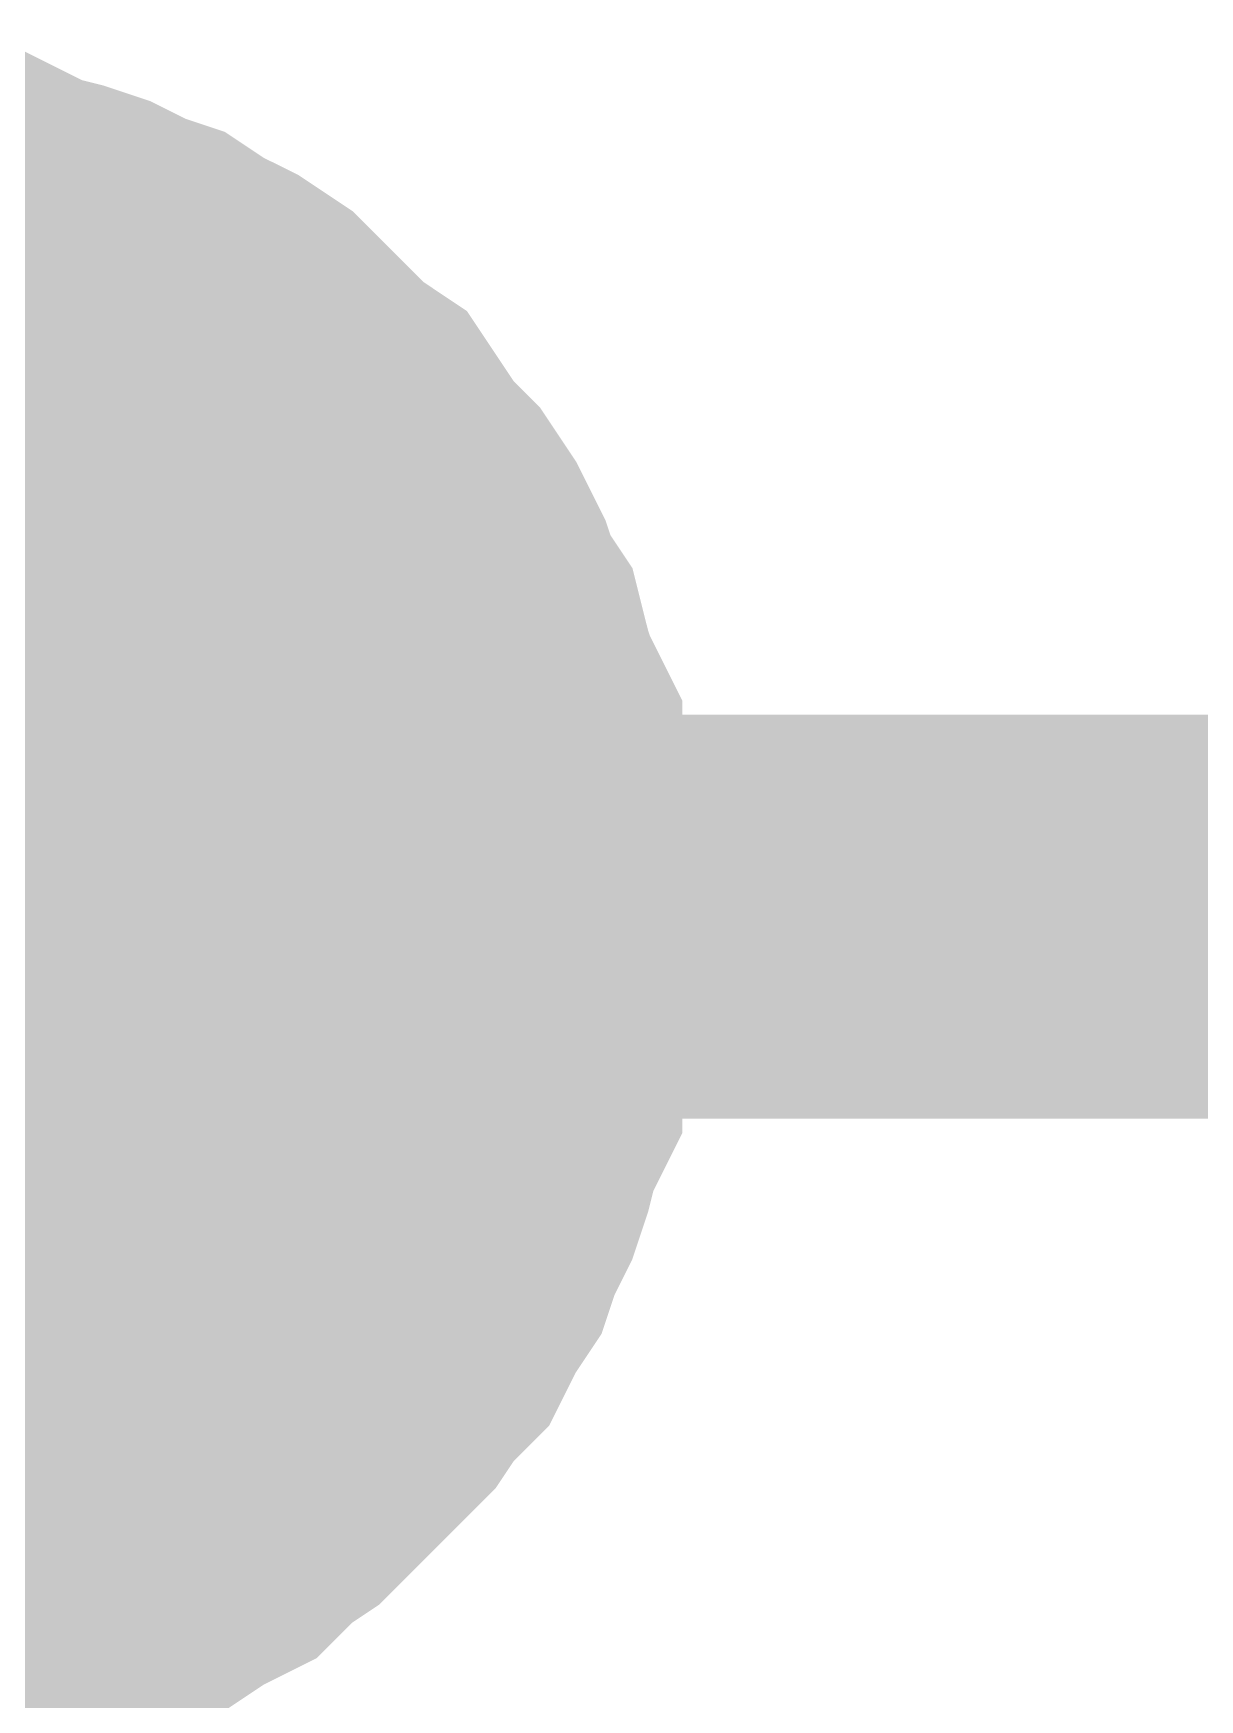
# Model space of a CAD drawing. Header units: inches. Extents: x 0 to 11.8, y 0 to 7.9.
# Drawn here: x 5.2066 to 5.24066, y 3.57711 to 3.62577 of the extents above; entities that cross this region are included whole.
import ezdxf

# ---------------------------------------------------------------- set-up
doc = ezdxf.new("R2010")
doc.units = ezdxf.units.IN
doc.header["$MEASUREMENT"] = 0
doc.layers.add('Sheet', color=255, linetype='Continuous')

msp = doc.modelspace()

# ---------------------------------------------------------------- linework, layer by layer
at = {"layer": 'Sheet'}
for points in [[(5.200018, 3.619872, 0.0118, 0.0118, 0), (5.201052, 3.619872, 0.0118, 0.0118, 0), (5.202086, 3.619872, 0.0118, 0.0118, 0), (5.203119, 3.619614, 0.0118, 0.0118, 0), (5.204153, 3.619355, 0.0118, 0.0118, 0), (5.204929, 3.619355, 0.0118, 0.0118, 0), (5.205962, 3.618838, 0.0118, 0.0118, 0), (5.206996, 3.61858, 0.0118, 0.0118, 0), (5.207771, 3.618322, 0.0118, 0.0118, 0), (5.208805, 3.617805, 0.0118, 0.0118, 0), (5.209581, 3.617546, 0.0118, 0.0118, 0), (5.210356, 3.617029, 0.0118, 0.0118, 0), (5.21139, 3.616513, 0.0118, 0.0118, 0), (5.212165, 3.615996, 0.0118, 0.0118, 0), (5.21294, 3.61522, 0.0118, 0.0118, 0), (5.213457, 3.614703, 0.0118, 0.0118, 0), (5.214233, 3.613928, 0.0118, 0.0118, 0), (5.215008, 3.613411, 0.0118, 0.0118, 0), (5.215525, 3.612636, 0.0118, 0.0118, 0), (5.216042, 3.611861, 0.0118, 0.0118, 0), (5.216817, 3.611085, 0.0118, 0.0118, 0), (5.217334, 3.61031, 0.0118, 0.0118, 0), (5.217851, 3.609276, 0.0118, 0.0118, 0), (5.218109, 3.608501, 0.0118, 0.0118, 0), (5.218626, 3.607726, 0.0118, 0.0118, 0), (5.218885, 3.606692, 0.0118, 0.0118, 0), (5.219143, 3.605917, 0.0118, 0.0118, 0), (5.21966, 3.604883, 0.0118, 0.0118, 0), (5.21966, 3.603849, 0.0118, 0.0118, 0), (5.219919, 3.603074, 0.0118, 0.0118, 0), (5.220177, 3.60204, 0.0118, 0.0118, 0), (5.220177, 3.601007, 0.0118, 0.0118, 0), (5.220177, 3.599973, 0.0118, 0.0118, 0)], [(5.200018, 3.619872, 0.0118, 0.0118, 0), (5.201052, 3.619872, 0.0118, 0.0118, 0), (5.202086, 3.619872, 0.0118, 0.0118, 0), (5.203119, 3.619614, 0.0118, 0.0118, 0), (5.204153, 3.619355, 0.0118, 0.0118, 0), (5.204929, 3.619355, 0.0118, 0.0118, 0), (5.205962, 3.618838, 0.0118, 0.0118, 0), (5.206996, 3.61858, 0.0118, 0.0118, 0), (5.207771, 3.618322, 0.0118, 0.0118, 0), (5.208805, 3.617805, 0.0118, 0.0118, 0), (5.209581, 3.617546, 0.0118, 0.0118, 0), (5.210356, 3.617029, 0.0118, 0.0118, 0), (5.21139, 3.616513, 0.0118, 0.0118, 0), (5.212165, 3.615996, 0.0118, 0.0118, 0), (5.21294, 3.61522, 0.0118, 0.0118, 0), (5.213457, 3.614703, 0.0118, 0.0118, 0), (5.214233, 3.613928, 0.0118, 0.0118, 0), (5.215008, 3.613411, 0.0118, 0.0118, 0), (5.215525, 3.612636, 0.0118, 0.0118, 0), (5.216042, 3.611861, 0.0118, 0.0118, 0), (5.216817, 3.611085, 0.0118, 0.0118, 0), (5.217334, 3.61031, 0.0118, 0.0118, 0), (5.217851, 3.609276, 0.0118, 0.0118, 0), (5.218109, 3.608501, 0.0118, 0.0118, 0), (5.218626, 3.607726, 0.0118, 0.0118, 0), (5.218885, 3.606692, 0.0118, 0.0118, 0), (5.219143, 3.605917, 0.0118, 0.0118, 0), (5.21966, 3.604883, 0.0118, 0.0118, 0), (5.21966, 3.603849, 0.0118, 0.0118, 0), (5.219919, 3.603074, 0.0118, 0.0118, 0), (5.220177, 3.60204, 0.0118, 0.0118, 0), (5.220177, 3.601007, 0.0118, 0.0118, 0), (5.220177, 3.599973, 0.0118, 0.0118, 0)], [(5.200018, 3.619872, 0.0118, 0.0118, 0), (5.201052, 3.619872, 0.0118, 0.0118, 0), (5.202086, 3.619872, 0.0118, 0.0118, 0), (5.203119, 3.619614, 0.0118, 0.0118, 0), (5.204153, 3.619355, 0.0118, 0.0118, 0), (5.204929, 3.619355, 0.0118, 0.0118, 0), (5.205962, 3.618838, 0.0118, 0.0118, 0), (5.206996, 3.61858, 0.0118, 0.0118, 0), (5.207771, 3.618322, 0.0118, 0.0118, 0), (5.208805, 3.617805, 0.0118, 0.0118, 0), (5.209581, 3.617546, 0.0118, 0.0118, 0), (5.210356, 3.617029, 0.0118, 0.0118, 0), (5.21139, 3.616513, 0.0118, 0.0118, 0), (5.212165, 3.615996, 0.0118, 0.0118, 0), (5.21294, 3.61522, 0.0118, 0.0118, 0), (5.213457, 3.614703, 0.0118, 0.0118, 0), (5.214233, 3.613928, 0.0118, 0.0118, 0), (5.215008, 3.613411, 0.0118, 0.0118, 0), (5.215525, 3.612636, 0.0118, 0.0118, 0), (5.216042, 3.611861, 0.0118, 0.0118, 0), (5.216817, 3.611085, 0.0118, 0.0118, 0), (5.217334, 3.61031, 0.0118, 0.0118, 0), (5.217851, 3.609276, 0.0118, 0.0118, 0), (5.218109, 3.608501, 0.0118, 0.0118, 0), (5.218626, 3.607726, 0.0118, 0.0118, 0), (5.218885, 3.606692, 0.0118, 0.0118, 0), (5.219143, 3.605917, 0.0118, 0.0118, 0), (5.21966, 3.604883, 0.0118, 0.0118, 0), (5.21966, 3.603849, 0.0118, 0.0118, 0), (5.219919, 3.603074, 0.0118, 0.0118, 0), (5.220177, 3.60204, 0.0118, 0.0118, 0), (5.220177, 3.601007, 0.0118, 0.0118, 0), (5.220177, 3.599973, 0.0118, 0.0118, 0)], [(5.200018, 3.619872, 0.0118, 0.0118, 0), (5.201052, 3.619872, 0.0118, 0.0118, 0), (5.202086, 3.619872, 0.0118, 0.0118, 0), (5.203119, 3.619614, 0.0118, 0.0118, 0), (5.204153, 3.619355, 0.0118, 0.0118, 0), (5.204929, 3.619355, 0.0118, 0.0118, 0), (5.205962, 3.618838, 0.0118, 0.0118, 0), (5.206996, 3.61858, 0.0118, 0.0118, 0), (5.207771, 3.618322, 0.0118, 0.0118, 0), (5.208805, 3.617805, 0.0118, 0.0118, 0), (5.209581, 3.617546, 0.0118, 0.0118, 0), (5.210356, 3.617029, 0.0118, 0.0118, 0), (5.21139, 3.616513, 0.0118, 0.0118, 0), (5.212165, 3.615996, 0.0118, 0.0118, 0), (5.21294, 3.61522, 0.0118, 0.0118, 0), (5.213457, 3.614703, 0.0118, 0.0118, 0), (5.214233, 3.613928, 0.0118, 0.0118, 0), (5.215008, 3.613411, 0.0118, 0.0118, 0), (5.215525, 3.612636, 0.0118, 0.0118, 0), (5.216042, 3.611861, 0.0118, 0.0118, 0), (5.216817, 3.611085, 0.0118, 0.0118, 0), (5.217334, 3.61031, 0.0118, 0.0118, 0), (5.217851, 3.609276, 0.0118, 0.0118, 0), (5.218109, 3.608501, 0.0118, 0.0118, 0), (5.218626, 3.607726, 0.0118, 0.0118, 0), (5.218885, 3.606692, 0.0118, 0.0118, 0), (5.219143, 3.605917, 0.0118, 0.0118, 0), (5.21966, 3.604883, 0.0118, 0.0118, 0), (5.21966, 3.603849, 0.0118, 0.0118, 0), (5.219919, 3.603074, 0.0118, 0.0118, 0), (5.220177, 3.60204, 0.0118, 0.0118, 0), (5.220177, 3.601007, 0.0118, 0.0118, 0), (5.220177, 3.599973, 0.0118, 0.0118, 0)], [(5.204153, 3.619355, 0.0039, 0.0039, 0), (5.204929, 3.619355, 0.0039, 0.0039, 0), (5.205962, 3.618838, 0.0039, 0.0039, 0), (5.206996, 3.61858, 0.0039, 0.0039, 0), (5.207771, 3.618322, 0.0039, 0.0039, 0), (5.208805, 3.617805, 0.0039, 0.0039, 0), (5.209581, 3.617546, 0.0039, 0.0039, 0), (5.210356, 3.617029, 0.0039, 0.0039, 0), (5.21139, 3.616513, 0.0039, 0.0039, 0), (5.212165, 3.615996, 0.0039, 0.0039, 0), (5.21294, 3.61522, 0.0039, 0.0039, 0), (5.213457, 3.614703, 0.0039, 0.0039, 0), (5.214233, 3.613928, 0.0039, 0.0039, 0), (5.215008, 3.613411, 0.0039, 0.0039, 0), (5.215525, 3.612636, 0.0039, 0.0039, 0), (5.216042, 3.611861, 0.0039, 0.0039, 0), (5.216817, 3.611085, 0.0039, 0.0039, 0), (5.217334, 3.61031, 0.0039, 0.0039, 0), (5.217851, 3.609276, 0.0039, 0.0039, 0), (5.218109, 3.608501, 0.0039, 0.0039, 0), (5.218626, 3.607726, 0.0039, 0.0039, 0), (5.218885, 3.606692, 0.0039, 0.0039, 0), (5.219143, 3.605917, 0.0039, 0.0039, 0), (5.21966, 3.604883, 0.0039, 0.0039, 0), (5.21966, 3.603849, 0.0039, 0.0039, 0), (5.219919, 3.603074, 0.0039, 0.0039, 0), (5.220177, 3.60204, 0.0039, 0.0039, 0), (5.220177, 3.601007, 0.0039, 0.0039, 0), (5.220177, 3.599973, 0.0039, 0.0039, 0)], [(5.204153, 3.619355, 0.0039, 0.0039, 0), (5.204929, 3.619355, 0.0039, 0.0039, 0), (5.205962, 3.618838, 0.0039, 0.0039, 0), (5.206996, 3.61858, 0.0039, 0.0039, 0), (5.207771, 3.618322, 0.0039, 0.0039, 0), (5.208805, 3.617805, 0.0039, 0.0039, 0), (5.209581, 3.617546, 0.0039, 0.0039, 0), (5.210356, 3.617029, 0.0039, 0.0039, 0), (5.21139, 3.616513, 0.0039, 0.0039, 0), (5.212165, 3.615996, 0.0039, 0.0039, 0), (5.21294, 3.61522, 0.0039, 0.0039, 0), (5.213457, 3.614703, 0.0039, 0.0039, 0), (5.214233, 3.613928, 0.0039, 0.0039, 0), (5.215008, 3.613411, 0.0039, 0.0039, 0), (5.215525, 3.612636, 0.0039, 0.0039, 0), (5.216042, 3.611861, 0.0039, 0.0039, 0), (5.216817, 3.611085, 0.0039, 0.0039, 0), (5.217334, 3.61031, 0.0039, 0.0039, 0), (5.217851, 3.609276, 0.0039, 0.0039, 0), (5.218109, 3.608501, 0.0039, 0.0039, 0), (5.218626, 3.607726, 0.0039, 0.0039, 0), (5.218885, 3.606692, 0.0039, 0.0039, 0), (5.219143, 3.605917, 0.0039, 0.0039, 0), (5.21966, 3.604883, 0.0039, 0.0039, 0), (5.21966, 3.603849, 0.0039, 0.0039, 0), (5.219919, 3.603074, 0.0039, 0.0039, 0), (5.220177, 3.60204, 0.0039, 0.0039, 0), (5.220177, 3.601007, 0.0039, 0.0039, 0), (5.220177, 3.599973, 0.0039, 0.0039, 0)], [(5.204153, 3.619355, 0.0039, 0.0039, 0), (5.204929, 3.619355, 0.0039, 0.0039, 0), (5.205962, 3.618838, 0.0039, 0.0039, 0), (5.206996, 3.61858, 0.0039, 0.0039, 0), (5.207771, 3.618322, 0.0039, 0.0039, 0), (5.208805, 3.617805, 0.0039, 0.0039, 0), (5.209581, 3.617546, 0.0039, 0.0039, 0), (5.210356, 3.617029, 0.0039, 0.0039, 0), (5.21139, 3.616513, 0.0039, 0.0039, 0), (5.212165, 3.615996, 0.0039, 0.0039, 0), (5.21294, 3.61522, 0.0039, 0.0039, 0), (5.213457, 3.614703, 0.0039, 0.0039, 0), (5.214233, 3.613928, 0.0039, 0.0039, 0), (5.215008, 3.613411, 0.0039, 0.0039, 0), (5.215525, 3.612636, 0.0039, 0.0039, 0), (5.216042, 3.611861, 0.0039, 0.0039, 0), (5.216817, 3.611085, 0.0039, 0.0039, 0), (5.217334, 3.61031, 0.0039, 0.0039, 0), (5.217851, 3.609276, 0.0039, 0.0039, 0), (5.218109, 3.608501, 0.0039, 0.0039, 0), (5.218626, 3.607726, 0.0039, 0.0039, 0), (5.218885, 3.606692, 0.0039, 0.0039, 0), (5.219143, 3.605917, 0.0039, 0.0039, 0), (5.21966, 3.604883, 0.0039, 0.0039, 0), (5.21966, 3.603849, 0.0039, 0.0039, 0), (5.219919, 3.603074, 0.0039, 0.0039, 0), (5.220177, 3.60204, 0.0039, 0.0039, 0), (5.220177, 3.601007, 0.0039, 0.0039, 0), (5.220177, 3.599973, 0.0039, 0.0039, 0)], [(5.204153, 3.619355, 0.0039, 0.0039, 0), (5.204929, 3.619355, 0.0039, 0.0039, 0), (5.205962, 3.618838, 0.0039, 0.0039, 0), (5.206996, 3.61858, 0.0039, 0.0039, 0), (5.207771, 3.618322, 0.0039, 0.0039, 0), (5.208805, 3.617805, 0.0039, 0.0039, 0), (5.209581, 3.617546, 0.0039, 0.0039, 0), (5.210356, 3.617029, 0.0039, 0.0039, 0), (5.21139, 3.616513, 0.0039, 0.0039, 0), (5.212165, 3.615996, 0.0039, 0.0039, 0), (5.21294, 3.61522, 0.0039, 0.0039, 0), (5.213457, 3.614703, 0.0039, 0.0039, 0), (5.214233, 3.613928, 0.0039, 0.0039, 0), (5.215008, 3.613411, 0.0039, 0.0039, 0), (5.215525, 3.612636, 0.0039, 0.0039, 0), (5.216042, 3.611861, 0.0039, 0.0039, 0), (5.216817, 3.611085, 0.0039, 0.0039, 0), (5.217334, 3.61031, 0.0039, 0.0039, 0), (5.217851, 3.609276, 0.0039, 0.0039, 0), (5.218109, 3.608501, 0.0039, 0.0039, 0), (5.218626, 3.607726, 0.0039, 0.0039, 0), (5.218885, 3.606692, 0.0039, 0.0039, 0), (5.219143, 3.605917, 0.0039, 0.0039, 0), (5.21966, 3.604883, 0.0039, 0.0039, 0), (5.21966, 3.603849, 0.0039, 0.0039, 0), (5.219919, 3.603074, 0.0039, 0.0039, 0), (5.220177, 3.60204, 0.0039, 0.0039, 0), (5.220177, 3.601007, 0.0039, 0.0039, 0), (5.220177, 3.599973, 0.0039, 0.0039, 0)], [(4.800196, 3.599973, 0.0118, 0.0118, 0), (5.200018, 3.599973, 0.0118, 0.0118, 0), (6.20022, 3.599973, 0.0118, 0.0118, 0)], [(5.220177, 3.599973, 0.0118, 0.0118, 0), (5.220177, 3.598939, 0.0118, 0.0118, 0), (5.220177, 3.597905, 0.0118, 0.0118, 0), (5.219919, 3.596872, 0.0118, 0.0118, 0), (5.21966, 3.595838, 0.0118, 0.0118, 0), (5.21966, 3.595063, 0.0118, 0.0118, 0), (5.219143, 3.594029, 0.0118, 0.0118, 0), (5.218885, 3.592995, 0.0118, 0.0118, 0), (5.218626, 3.59222, 0.0118, 0.0118, 0), (5.218109, 3.591186, 0.0118, 0.0118, 0), (5.217851, 3.590411, 0.0118, 0.0118, 0), (5.217334, 3.589635, 0.0118, 0.0118, 0), (5.216817, 3.588602, 0.0118, 0.0118, 0), (5.216042, 3.587826, 0.0118, 0.0118, 0), (5.215525, 3.587051, 0.0118, 0.0118, 0), (5.215008, 3.586534, 0.0118, 0.0118, 0), (5.214233, 3.585759, 0.0118, 0.0118, 0), (5.213457, 3.584984, 0.0118, 0.0118, 0), (5.21294, 3.584467, 0.0118, 0.0118, 0), (5.212165, 3.58395, 0.0118, 0.0118, 0), (5.21139, 3.583175, 0.0118, 0.0118, 0), (5.210356, 3.582658, 0.0118, 0.0118, 0), (5.209581, 3.582141, 0.0118, 0.0118, 0), (5.208805, 3.581882, 0.0118, 0.0118, 0), (5.207771, 3.581366, 0.0118, 0.0118, 0), (5.206996, 3.581107, 0.0118, 0.0118, 0), (5.205962, 3.580849, 0.0118, 0.0118, 0), (5.204929, 3.580332, 0.0118, 0.0118, 0), (5.204153, 3.580332, 0.0118, 0.0118, 0), (5.203119, 3.580073, 0.0118, 0.0118, 0), (5.202086, 3.579815, 0.0118, 0.0118, 0), (5.201052, 3.579815, 0.0118, 0.0118, 0), (5.200018, 3.579815, 0.0118, 0.0118, 0)], [(5.220177, 3.599973, 0.0118, 0.0118, 0), (5.220177, 3.598939, 0.0118, 0.0118, 0), (5.220177, 3.597905, 0.0118, 0.0118, 0), (5.219919, 3.596872, 0.0118, 0.0118, 0), (5.21966, 3.595838, 0.0118, 0.0118, 0), (5.21966, 3.595063, 0.0118, 0.0118, 0), (5.219143, 3.594029, 0.0118, 0.0118, 0), (5.218885, 3.592995, 0.0118, 0.0118, 0), (5.218626, 3.59222, 0.0118, 0.0118, 0), (5.218109, 3.591186, 0.0118, 0.0118, 0), (5.217851, 3.590411, 0.0118, 0.0118, 0), (5.217334, 3.589635, 0.0118, 0.0118, 0), (5.216817, 3.588602, 0.0118, 0.0118, 0), (5.216042, 3.587826, 0.0118, 0.0118, 0), (5.215525, 3.587051, 0.0118, 0.0118, 0), (5.215008, 3.586534, 0.0118, 0.0118, 0), (5.214233, 3.585759, 0.0118, 0.0118, 0), (5.213457, 3.584984, 0.0118, 0.0118, 0), (5.21294, 3.584467, 0.0118, 0.0118, 0), (5.212165, 3.58395, 0.0118, 0.0118, 0), (5.21139, 3.583175, 0.0118, 0.0118, 0), (5.210356, 3.582658, 0.0118, 0.0118, 0), (5.209581, 3.582141, 0.0118, 0.0118, 0), (5.208805, 3.581882, 0.0118, 0.0118, 0), (5.207771, 3.581366, 0.0118, 0.0118, 0), (5.206996, 3.581107, 0.0118, 0.0118, 0), (5.205962, 3.580849, 0.0118, 0.0118, 0), (5.204929, 3.580332, 0.0118, 0.0118, 0), (5.204153, 3.580332, 0.0118, 0.0118, 0), (5.203119, 3.580073, 0.0118, 0.0118, 0), (5.202086, 3.579815, 0.0118, 0.0118, 0), (5.201052, 3.579815, 0.0118, 0.0118, 0), (5.200018, 3.579815, 0.0118, 0.0118, 0)], [(5.220177, 3.599973, 0.0118, 0.0118, 0), (5.220177, 3.598939, 0.0118, 0.0118, 0), (5.220177, 3.597905, 0.0118, 0.0118, 0), (5.219919, 3.596872, 0.0118, 0.0118, 0), (5.21966, 3.595838, 0.0118, 0.0118, 0), (5.21966, 3.595063, 0.0118, 0.0118, 0), (5.219143, 3.594029, 0.0118, 0.0118, 0), (5.218885, 3.592995, 0.0118, 0.0118, 0), (5.218626, 3.59222, 0.0118, 0.0118, 0), (5.218109, 3.591186, 0.0118, 0.0118, 0), (5.217851, 3.590411, 0.0118, 0.0118, 0), (5.217334, 3.589635, 0.0118, 0.0118, 0), (5.216817, 3.588602, 0.0118, 0.0118, 0), (5.216042, 3.587826, 0.0118, 0.0118, 0), (5.215525, 3.587051, 0.0118, 0.0118, 0), (5.215008, 3.586534, 0.0118, 0.0118, 0), (5.214233, 3.585759, 0.0118, 0.0118, 0), (5.213457, 3.584984, 0.0118, 0.0118, 0), (5.21294, 3.584467, 0.0118, 0.0118, 0), (5.212165, 3.58395, 0.0118, 0.0118, 0), (5.21139, 3.583175, 0.0118, 0.0118, 0), (5.210356, 3.582658, 0.0118, 0.0118, 0), (5.209581, 3.582141, 0.0118, 0.0118, 0), (5.208805, 3.581882, 0.0118, 0.0118, 0), (5.207771, 3.581366, 0.0118, 0.0118, 0), (5.206996, 3.581107, 0.0118, 0.0118, 0), (5.205962, 3.580849, 0.0118, 0.0118, 0), (5.204929, 3.580332, 0.0118, 0.0118, 0), (5.204153, 3.580332, 0.0118, 0.0118, 0), (5.203119, 3.580073, 0.0118, 0.0118, 0), (5.202086, 3.579815, 0.0118, 0.0118, 0), (5.201052, 3.579815, 0.0118, 0.0118, 0), (5.200018, 3.579815, 0.0118, 0.0118, 0)], [(5.220177, 3.599973, 0.0118, 0.0118, 0), (5.220177, 3.598939, 0.0118, 0.0118, 0), (5.220177, 3.597905, 0.0118, 0.0118, 0), (5.219919, 3.596872, 0.0118, 0.0118, 0), (5.21966, 3.595838, 0.0118, 0.0118, 0), (5.21966, 3.595063, 0.0118, 0.0118, 0), (5.219143, 3.594029, 0.0118, 0.0118, 0), (5.218885, 3.592995, 0.0118, 0.0118, 0), (5.218626, 3.59222, 0.0118, 0.0118, 0), (5.218109, 3.591186, 0.0118, 0.0118, 0), (5.217851, 3.590411, 0.0118, 0.0118, 0), (5.217334, 3.589635, 0.0118, 0.0118, 0), (5.216817, 3.588602, 0.0118, 0.0118, 0), (5.216042, 3.587826, 0.0118, 0.0118, 0), (5.215525, 3.587051, 0.0118, 0.0118, 0), (5.215008, 3.586534, 0.0118, 0.0118, 0), (5.214233, 3.585759, 0.0118, 0.0118, 0), (5.213457, 3.584984, 0.0118, 0.0118, 0), (5.21294, 3.584467, 0.0118, 0.0118, 0), (5.212165, 3.58395, 0.0118, 0.0118, 0), (5.21139, 3.583175, 0.0118, 0.0118, 0), (5.210356, 3.582658, 0.0118, 0.0118, 0), (5.209581, 3.582141, 0.0118, 0.0118, 0), (5.208805, 3.581882, 0.0118, 0.0118, 0), (5.207771, 3.581366, 0.0118, 0.0118, 0), (5.206996, 3.581107, 0.0118, 0.0118, 0), (5.205962, 3.580849, 0.0118, 0.0118, 0), (5.204929, 3.580332, 0.0118, 0.0118, 0), (5.204153, 3.580332, 0.0118, 0.0118, 0), (5.203119, 3.580073, 0.0118, 0.0118, 0), (5.202086, 3.579815, 0.0118, 0.0118, 0), (5.201052, 3.579815, 0.0118, 0.0118, 0), (5.200018, 3.579815, 0.0118, 0.0118, 0)], [(5.220177, 3.599973, 0.0118, 0.0118, 0), (5.220177, 3.599973, 0.0118, 0.0118, 0), (5.220177, 3.599973, 0.0118, 0.0118, 0), (5.220177, 3.599973, 0.0118, 0.0118, 0), (5.220177, 3.599973, 0.0118, 0.0118, 0), (5.220177, 3.599973, 0.0118, 0.0118, 0), (5.220177, 3.599973, 0.0118, 0.0118, 0), (5.220177, 3.599973, 0.0118, 0.0118, 0), (5.220177, 3.599973, 0.0118, 0.0118, 0), (5.220177, 3.599973, 0.0118, 0.0118, 0), (5.220177, 3.599973, 0.0118, 0.0118, 0), (5.220177, 3.599973, 0.0118, 0.0118, 0), (5.220177, 3.599973, 0.0118, 0.0118, 0), (5.220177, 3.599973, 0.0118, 0.0118, 0), (5.220177, 3.599973, 0.0118, 0.0118, 0), (5.220177, 3.599973, 0.0118, 0.0118, 0), (5.220177, 3.599973, 0.0118, 0.0118, 0), (5.220177, 3.599973, 0.0118, 0.0118, 0), (5.220177, 3.599973, 0.0118, 0.0118, 0), (5.220177, 3.599973, 0.0118, 0.0118, 0), (5.220177, 3.599973, 0.0118, 0.0118, 0), (5.220177, 3.599973, 0.0118, 0.0118, 0), (5.220177, 3.599973, 0.0118, 0.0118, 0), (5.220177, 3.599973, 0.0118, 0.0118, 0), (5.220177, 3.599973, 0.0118, 0.0118, 0), (5.220177, 3.599973, 0.0118, 0.0118, 0), (5.220177, 3.599973, 0.0118, 0.0118, 0), (5.220177, 3.599973, 0.0118, 0.0118, 0), (5.220177, 3.599973, 0.0118, 0.0118, 0), (5.220177, 3.599973, 0.0118, 0.0118, 0), (5.220177, 3.599973, 0.0118, 0.0118, 0), (5.220177, 3.599973, 0.0118, 0.0118, 0), (5.220177, 3.599973, 0.0118, 0.0118, 0)], [(5.220177, 3.599973, 0.0118, 0.0118, 0), (5.220177, 3.599973, 0.0118, 0.0118, 0)], [(5.220177, 3.599973, 0.0118, 0.0118, 0), (5.220177, 3.599973, 0.0118, 0.0118, 0), (5.220177, 3.599973, 0.0118, 0.0118, 0), (5.220177, 3.599973, 0.0118, 0.0118, 0), (5.220177, 3.599973, 0.0118, 0.0118, 0), (5.220177, 3.599973, 0.0118, 0.0118, 0), (5.220177, 3.599973, 0.0118, 0.0118, 0), (5.220177, 3.599973, 0.0118, 0.0118, 0), (5.220177, 3.599973, 0.0118, 0.0118, 0), (5.220177, 3.599973, 0.0118, 0.0118, 0), (5.220177, 3.599973, 0.0118, 0.0118, 0), (5.220177, 3.599973, 0.0118, 0.0118, 0), (5.220177, 3.599973, 0.0118, 0.0118, 0), (5.220177, 3.599973, 0.0118, 0.0118, 0), (5.220177, 3.599973, 0.0118, 0.0118, 0), (5.220177, 3.599973, 0.0118, 0.0118, 0), (5.220177, 3.599973, 0.0118, 0.0118, 0), (5.220177, 3.599973, 0.0118, 0.0118, 0), (5.220177, 3.599973, 0.0118, 0.0118, 0), (5.220177, 3.599973, 0.0118, 0.0118, 0), (5.220177, 3.599973, 0.0118, 0.0118, 0), (5.220177, 3.599973, 0.0118, 0.0118, 0), (5.220177, 3.599973, 0.0118, 0.0118, 0), (5.220177, 3.599973, 0.0118, 0.0118, 0), (5.220177, 3.599973, 0.0118, 0.0118, 0), (5.220177, 3.599973, 0.0118, 0.0118, 0), (5.220177, 3.599973, 0.0118, 0.0118, 0), (5.220177, 3.599973, 0.0118, 0.0118, 0), (5.220177, 3.599973, 0.0118, 0.0118, 0), (5.220177, 3.599973, 0.0118, 0.0118, 0), (5.220177, 3.599973, 0.0118, 0.0118, 0), (5.220177, 3.599973, 0.0118, 0.0118, 0), (5.220177, 3.599973, 0.0118, 0.0118, 0)], [(5.220177, 3.599973, 0.0118, 0.0118, 0), (5.220177, 3.599973, 0.0118, 0.0118, 0)], [(5.220177, 3.599973, 0.0118, 0.0118, 0), (5.220177, 3.599973, 0.0118, 0.0118, 0), (5.220177, 3.599973, 0.0118, 0.0118, 0), (5.220177, 3.599973, 0.0118, 0.0118, 0), (5.220177, 3.599973, 0.0118, 0.0118, 0), (5.220177, 3.599973, 0.0118, 0.0118, 0), (5.220177, 3.599973, 0.0118, 0.0118, 0), (5.220177, 3.599973, 0.0118, 0.0118, 0), (5.220177, 3.599973, 0.0118, 0.0118, 0), (5.220177, 3.599973, 0.0118, 0.0118, 0), (5.220177, 3.599973, 0.0118, 0.0118, 0), (5.220177, 3.599973, 0.0118, 0.0118, 0), (5.220177, 3.599973, 0.0118, 0.0118, 0), (5.220177, 3.599973, 0.0118, 0.0118, 0), (5.220177, 3.599973, 0.0118, 0.0118, 0), (5.220177, 3.599973, 0.0118, 0.0118, 0), (5.220177, 3.599973, 0.0118, 0.0118, 0), (5.220177, 3.599973, 0.0118, 0.0118, 0), (5.220177, 3.599973, 0.0118, 0.0118, 0), (5.220177, 3.599973, 0.0118, 0.0118, 0), (5.220177, 3.599973, 0.0118, 0.0118, 0), (5.220177, 3.599973, 0.0118, 0.0118, 0), (5.220177, 3.599973, 0.0118, 0.0118, 0), (5.220177, 3.599973, 0.0118, 0.0118, 0), (5.220177, 3.599973, 0.0118, 0.0118, 0), (5.220177, 3.599973, 0.0118, 0.0118, 0), (5.220177, 3.599973, 0.0118, 0.0118, 0), (5.220177, 3.599973, 0.0118, 0.0118, 0), (5.220177, 3.599973, 0.0118, 0.0118, 0), (5.220177, 3.599973, 0.0118, 0.0118, 0), (5.220177, 3.599973, 0.0118, 0.0118, 0), (5.220177, 3.599973, 0.0118, 0.0118, 0), (5.220177, 3.599973, 0.0118, 0.0118, 0)], [(5.220177, 3.599973, 0.0118, 0.0118, 0), (5.220177, 3.599973, 0.0118, 0.0118, 0)], [(5.220177, 3.599973, 0.0118, 0.0118, 0), (5.220177, 3.599973, 0.0118, 0.0118, 0), (5.220177, 3.599973, 0.0118, 0.0118, 0), (5.220177, 3.599973, 0.0118, 0.0118, 0), (5.220177, 3.599973, 0.0118, 0.0118, 0), (5.220177, 3.599973, 0.0118, 0.0118, 0), (5.220177, 3.599973, 0.0118, 0.0118, 0), (5.220177, 3.599973, 0.0118, 0.0118, 0), (5.220177, 3.599973, 0.0118, 0.0118, 0), (5.220177, 3.599973, 0.0118, 0.0118, 0), (5.220177, 3.599973, 0.0118, 0.0118, 0), (5.220177, 3.599973, 0.0118, 0.0118, 0), (5.220177, 3.599973, 0.0118, 0.0118, 0), (5.220177, 3.599973, 0.0118, 0.0118, 0), (5.220177, 3.599973, 0.0118, 0.0118, 0), (5.220177, 3.599973, 0.0118, 0.0118, 0), (5.220177, 3.599973, 0.0118, 0.0118, 0), (5.220177, 3.599973, 0.0118, 0.0118, 0), (5.220177, 3.599973, 0.0118, 0.0118, 0), (5.220177, 3.599973, 0.0118, 0.0118, 0), (5.220177, 3.599973, 0.0118, 0.0118, 0), (5.220177, 3.599973, 0.0118, 0.0118, 0), (5.220177, 3.599973, 0.0118, 0.0118, 0), (5.220177, 3.599973, 0.0118, 0.0118, 0), (5.220177, 3.599973, 0.0118, 0.0118, 0), (5.220177, 3.599973, 0.0118, 0.0118, 0), (5.220177, 3.599973, 0.0118, 0.0118, 0), (5.220177, 3.599973, 0.0118, 0.0118, 0), (5.220177, 3.599973, 0.0118, 0.0118, 0), (5.220177, 3.599973, 0.0118, 0.0118, 0), (5.220177, 3.599973, 0.0118, 0.0118, 0), (5.220177, 3.599973, 0.0118, 0.0118, 0), (5.220177, 3.599973, 0.0118, 0.0118, 0)], [(5.220177, 3.599973, 0.0118, 0.0118, 0), (5.220177, 3.599973, 0.0118, 0.0118, 0)], [(5.220177, 3.599973, 0.0039, 0.0039, 0), (5.220177, 3.598939, 0.0039, 0.0039, 0), (5.220177, 3.597905, 0.0039, 0.0039, 0), (5.219919, 3.596872, 0.0039, 0.0039, 0), (5.21966, 3.595838, 0.0039, 0.0039, 0), (5.21966, 3.595063, 0.0039, 0.0039, 0), (5.219143, 3.594029, 0.0039, 0.0039, 0), (5.218885, 3.592995, 0.0039, 0.0039, 0), (5.218626, 3.59222, 0.0039, 0.0039, 0), (5.218109, 3.591186, 0.0039, 0.0039, 0), (5.217851, 3.590411, 0.0039, 0.0039, 0), (5.217334, 3.589635, 0.0039, 0.0039, 0), (5.216817, 3.588602, 0.0039, 0.0039, 0), (5.216042, 3.587826, 0.0039, 0.0039, 0), (5.215525, 3.587051, 0.0039, 0.0039, 0), (5.215008, 3.586534, 0.0039, 0.0039, 0), (5.214233, 3.585759, 0.0039, 0.0039, 0), (5.213457, 3.584984, 0.0039, 0.0039, 0), (5.21294, 3.584467, 0.0039, 0.0039, 0), (5.212165, 3.58395, 0.0039, 0.0039, 0), (5.21139, 3.583175, 0.0039, 0.0039, 0), (5.210356, 3.582658, 0.0039, 0.0039, 0), (5.209581, 3.582141, 0.0039, 0.0039, 0), (5.208805, 3.581882, 0.0039, 0.0039, 0), (5.207771, 3.581366, 0.0039, 0.0039, 0), (5.206996, 3.581107, 0.0039, 0.0039, 0), (5.205962, 3.580849, 0.0039, 0.0039, 0), (5.204929, 3.580332, 0.0039, 0.0039, 0), (5.204153, 3.580332, 0.0039, 0.0039, 0)], [(5.220177, 3.599973, 0.0039, 0.0039, 0), (5.220177, 3.598939, 0.0039, 0.0039, 0), (5.220177, 3.597905, 0.0039, 0.0039, 0), (5.219919, 3.596872, 0.0039, 0.0039, 0), (5.21966, 3.595838, 0.0039, 0.0039, 0), (5.21966, 3.595063, 0.0039, 0.0039, 0), (5.219143, 3.594029, 0.0039, 0.0039, 0), (5.218885, 3.592995, 0.0039, 0.0039, 0), (5.218626, 3.59222, 0.0039, 0.0039, 0), (5.218109, 3.591186, 0.0039, 0.0039, 0), (5.217851, 3.590411, 0.0039, 0.0039, 0), (5.217334, 3.589635, 0.0039, 0.0039, 0), (5.216817, 3.588602, 0.0039, 0.0039, 0), (5.216042, 3.587826, 0.0039, 0.0039, 0), (5.215525, 3.587051, 0.0039, 0.0039, 0), (5.215008, 3.586534, 0.0039, 0.0039, 0), (5.214233, 3.585759, 0.0039, 0.0039, 0), (5.213457, 3.584984, 0.0039, 0.0039, 0), (5.21294, 3.584467, 0.0039, 0.0039, 0), (5.212165, 3.58395, 0.0039, 0.0039, 0), (5.21139, 3.583175, 0.0039, 0.0039, 0), (5.210356, 3.582658, 0.0039, 0.0039, 0), (5.209581, 3.582141, 0.0039, 0.0039, 0), (5.208805, 3.581882, 0.0039, 0.0039, 0), (5.207771, 3.581366, 0.0039, 0.0039, 0), (5.206996, 3.581107, 0.0039, 0.0039, 0), (5.205962, 3.580849, 0.0039, 0.0039, 0), (5.204929, 3.580332, 0.0039, 0.0039, 0), (5.204153, 3.580332, 0.0039, 0.0039, 0)], [(5.220177, 3.599973, 0.0039, 0.0039, 0), (5.220177, 3.598939, 0.0039, 0.0039, 0), (5.220177, 3.597905, 0.0039, 0.0039, 0), (5.219919, 3.596872, 0.0039, 0.0039, 0), (5.21966, 3.595838, 0.0039, 0.0039, 0), (5.21966, 3.595063, 0.0039, 0.0039, 0), (5.219143, 3.594029, 0.0039, 0.0039, 0), (5.218885, 3.592995, 0.0039, 0.0039, 0), (5.218626, 3.59222, 0.0039, 0.0039, 0), (5.218109, 3.591186, 0.0039, 0.0039, 0), (5.217851, 3.590411, 0.0039, 0.0039, 0), (5.217334, 3.589635, 0.0039, 0.0039, 0), (5.216817, 3.588602, 0.0039, 0.0039, 0), (5.216042, 3.587826, 0.0039, 0.0039, 0), (5.215525, 3.587051, 0.0039, 0.0039, 0), (5.215008, 3.586534, 0.0039, 0.0039, 0), (5.214233, 3.585759, 0.0039, 0.0039, 0), (5.213457, 3.584984, 0.0039, 0.0039, 0), (5.21294, 3.584467, 0.0039, 0.0039, 0), (5.212165, 3.58395, 0.0039, 0.0039, 0), (5.21139, 3.583175, 0.0039, 0.0039, 0), (5.210356, 3.582658, 0.0039, 0.0039, 0), (5.209581, 3.582141, 0.0039, 0.0039, 0), (5.208805, 3.581882, 0.0039, 0.0039, 0), (5.207771, 3.581366, 0.0039, 0.0039, 0), (5.206996, 3.581107, 0.0039, 0.0039, 0), (5.205962, 3.580849, 0.0039, 0.0039, 0), (5.204929, 3.580332, 0.0039, 0.0039, 0), (5.204153, 3.580332, 0.0039, 0.0039, 0)], [(5.220177, 3.599973, 0.0039, 0.0039, 0), (5.220177, 3.598939, 0.0039, 0.0039, 0), (5.220177, 3.597905, 0.0039, 0.0039, 0), (5.219919, 3.596872, 0.0039, 0.0039, 0), (5.21966, 3.595838, 0.0039, 0.0039, 0), (5.21966, 3.595063, 0.0039, 0.0039, 0), (5.219143, 3.594029, 0.0039, 0.0039, 0), (5.218885, 3.592995, 0.0039, 0.0039, 0), (5.218626, 3.59222, 0.0039, 0.0039, 0), (5.218109, 3.591186, 0.0039, 0.0039, 0), (5.217851, 3.590411, 0.0039, 0.0039, 0), (5.217334, 3.589635, 0.0039, 0.0039, 0), (5.216817, 3.588602, 0.0039, 0.0039, 0), (5.216042, 3.587826, 0.0039, 0.0039, 0), (5.215525, 3.587051, 0.0039, 0.0039, 0), (5.215008, 3.586534, 0.0039, 0.0039, 0), (5.214233, 3.585759, 0.0039, 0.0039, 0), (5.213457, 3.584984, 0.0039, 0.0039, 0), (5.21294, 3.584467, 0.0039, 0.0039, 0), (5.212165, 3.58395, 0.0039, 0.0039, 0), (5.21139, 3.583175, 0.0039, 0.0039, 0), (5.210356, 3.582658, 0.0039, 0.0039, 0), (5.209581, 3.582141, 0.0039, 0.0039, 0), (5.208805, 3.581882, 0.0039, 0.0039, 0), (5.207771, 3.581366, 0.0039, 0.0039, 0), (5.206996, 3.581107, 0.0039, 0.0039, 0), (5.205962, 3.580849, 0.0039, 0.0039, 0), (5.204929, 3.580332, 0.0039, 0.0039, 0), (5.204153, 3.580332, 0.0039, 0.0039, 0)], [(5.220177, 3.599973, 0.0039, 0.0039, 0), (5.220177, 3.599973, 0.0039, 0.0039, 0), (5.220177, 3.599973, 0.0039, 0.0039, 0), (5.220177, 3.599973, 0.0039, 0.0039, 0), (5.220177, 3.599973, 0.0039, 0.0039, 0), (5.220177, 3.599973, 0.0039, 0.0039, 0), (5.220177, 3.599973, 0.0039, 0.0039, 0), (5.220177, 3.599973, 0.0039, 0.0039, 0), (5.220177, 3.599973, 0.0039, 0.0039, 0), (5.220177, 3.599973, 0.0039, 0.0039, 0), (5.220177, 3.599973, 0.0039, 0.0039, 0), (5.220177, 3.599973, 0.0039, 0.0039, 0), (5.220177, 3.599973, 0.0039, 0.0039, 0), (5.220177, 3.599973, 0.0039, 0.0039, 0), (5.220177, 3.599973, 0.0039, 0.0039, 0), (5.220177, 3.599973, 0.0039, 0.0039, 0), (5.220177, 3.599973, 0.0039, 0.0039, 0), (5.220177, 3.599973, 0.0039, 0.0039, 0), (5.220177, 3.599973, 0.0039, 0.0039, 0), (5.220177, 3.599973, 0.0039, 0.0039, 0), (5.220177, 3.599973, 0.0039, 0.0039, 0), (5.220177, 3.599973, 0.0039, 0.0039, 0), (5.220177, 3.599973, 0.0039, 0.0039, 0), (5.220177, 3.599973, 0.0039, 0.0039, 0), (5.220177, 3.599973, 0.0039, 0.0039, 0), (5.220177, 3.599973, 0.0039, 0.0039, 0), (5.220177, 3.599973, 0.0039, 0.0039, 0), (5.220177, 3.599973, 0.0039, 0.0039, 0), (5.220177, 3.599973, 0.0039, 0.0039, 0), (5.220177, 3.599973, 0.0039, 0.0039, 0), (5.220177, 3.599973, 0.0039, 0.0039, 0), (5.220177, 3.599973, 0.0039, 0.0039, 0), (5.220177, 3.599973, 0.0039, 0.0039, 0)], [(5.220177, 3.599973, 0.0039, 0.0039, 0), (5.220177, 3.599973, 0.0039, 0.0039, 0)], [(5.220177, 3.599973, 0.0039, 0.0039, 0), (5.220177, 3.599973, 0.0039, 0.0039, 0), (5.220177, 3.599973, 0.0039, 0.0039, 0), (5.220177, 3.599973, 0.0039, 0.0039, 0), (5.220177, 3.599973, 0.0039, 0.0039, 0), (5.220177, 3.599973, 0.0039, 0.0039, 0), (5.220177, 3.599973, 0.0039, 0.0039, 0), (5.220177, 3.599973, 0.0039, 0.0039, 0), (5.220177, 3.599973, 0.0039, 0.0039, 0), (5.220177, 3.599973, 0.0039, 0.0039, 0), (5.220177, 3.599973, 0.0039, 0.0039, 0), (5.220177, 3.599973, 0.0039, 0.0039, 0), (5.220177, 3.599973, 0.0039, 0.0039, 0), (5.220177, 3.599973, 0.0039, 0.0039, 0), (5.220177, 3.599973, 0.0039, 0.0039, 0), (5.220177, 3.599973, 0.0039, 0.0039, 0), (5.220177, 3.599973, 0.0039, 0.0039, 0), (5.220177, 3.599973, 0.0039, 0.0039, 0), (5.220177, 3.599973, 0.0039, 0.0039, 0), (5.220177, 3.599973, 0.0039, 0.0039, 0), (5.220177, 3.599973, 0.0039, 0.0039, 0), (5.220177, 3.599973, 0.0039, 0.0039, 0), (5.220177, 3.599973, 0.0039, 0.0039, 0), (5.220177, 3.599973, 0.0039, 0.0039, 0), (5.220177, 3.599973, 0.0039, 0.0039, 0), (5.220177, 3.599973, 0.0039, 0.0039, 0), (5.220177, 3.599973, 0.0039, 0.0039, 0), (5.220177, 3.599973, 0.0039, 0.0039, 0), (5.220177, 3.599973, 0.0039, 0.0039, 0), (5.220177, 3.599973, 0.0039, 0.0039, 0), (5.220177, 3.599973, 0.0039, 0.0039, 0), (5.220177, 3.599973, 0.0039, 0.0039, 0), (5.220177, 3.599973, 0.0039, 0.0039, 0)], [(5.220177, 3.599973, 0.0039, 0.0039, 0), (5.220177, 3.599973, 0.0039, 0.0039, 0)], [(5.220177, 3.599973, 0.0039, 0.0039, 0), (5.220177, 3.599973, 0.0039, 0.0039, 0), (5.220177, 3.599973, 0.0039, 0.0039, 0), (5.220177, 3.599973, 0.0039, 0.0039, 0), (5.220177, 3.599973, 0.0039, 0.0039, 0), (5.220177, 3.599973, 0.0039, 0.0039, 0), (5.220177, 3.599973, 0.0039, 0.0039, 0), (5.220177, 3.599973, 0.0039, 0.0039, 0), (5.220177, 3.599973, 0.0039, 0.0039, 0), (5.220177, 3.599973, 0.0039, 0.0039, 0), (5.220177, 3.599973, 0.0039, 0.0039, 0), (5.220177, 3.599973, 0.0039, 0.0039, 0), (5.220177, 3.599973, 0.0039, 0.0039, 0), (5.220177, 3.599973, 0.0039, 0.0039, 0), (5.220177, 3.599973, 0.0039, 0.0039, 0), (5.220177, 3.599973, 0.0039, 0.0039, 0), (5.220177, 3.599973, 0.0039, 0.0039, 0), (5.220177, 3.599973, 0.0039, 0.0039, 0), (5.220177, 3.599973, 0.0039, 0.0039, 0), (5.220177, 3.599973, 0.0039, 0.0039, 0), (5.220177, 3.599973, 0.0039, 0.0039, 0), (5.220177, 3.599973, 0.0039, 0.0039, 0), (5.220177, 3.599973, 0.0039, 0.0039, 0), (5.220177, 3.599973, 0.0039, 0.0039, 0), (5.220177, 3.599973, 0.0039, 0.0039, 0), (5.220177, 3.599973, 0.0039, 0.0039, 0), (5.220177, 3.599973, 0.0039, 0.0039, 0), (5.220177, 3.599973, 0.0039, 0.0039, 0), (5.220177, 3.599973, 0.0039, 0.0039, 0), (5.220177, 3.599973, 0.0039, 0.0039, 0), (5.220177, 3.599973, 0.0039, 0.0039, 0), (5.220177, 3.599973, 0.0039, 0.0039, 0), (5.220177, 3.599973, 0.0039, 0.0039, 0)], [(5.220177, 3.599973, 0.0039, 0.0039, 0), (5.220177, 3.599973, 0.0039, 0.0039, 0)], [(5.220177, 3.599973, 0.0039, 0.0039, 0), (5.220177, 3.599973, 0.0039, 0.0039, 0), (5.220177, 3.599973, 0.0039, 0.0039, 0), (5.220177, 3.599973, 0.0039, 0.0039, 0), (5.220177, 3.599973, 0.0039, 0.0039, 0), (5.220177, 3.599973, 0.0039, 0.0039, 0), (5.220177, 3.599973, 0.0039, 0.0039, 0), (5.220177, 3.599973, 0.0039, 0.0039, 0), (5.220177, 3.599973, 0.0039, 0.0039, 0), (5.220177, 3.599973, 0.0039, 0.0039, 0), (5.220177, 3.599973, 0.0039, 0.0039, 0), (5.220177, 3.599973, 0.0039, 0.0039, 0), (5.220177, 3.599973, 0.0039, 0.0039, 0), (5.220177, 3.599973, 0.0039, 0.0039, 0), (5.220177, 3.599973, 0.0039, 0.0039, 0), (5.220177, 3.599973, 0.0039, 0.0039, 0), (5.220177, 3.599973, 0.0039, 0.0039, 0), (5.220177, 3.599973, 0.0039, 0.0039, 0), (5.220177, 3.599973, 0.0039, 0.0039, 0), (5.220177, 3.599973, 0.0039, 0.0039, 0), (5.220177, 3.599973, 0.0039, 0.0039, 0), (5.220177, 3.599973, 0.0039, 0.0039, 0), (5.220177, 3.599973, 0.0039, 0.0039, 0), (5.220177, 3.599973, 0.0039, 0.0039, 0), (5.220177, 3.599973, 0.0039, 0.0039, 0), (5.220177, 3.599973, 0.0039, 0.0039, 0), (5.220177, 3.599973, 0.0039, 0.0039, 0), (5.220177, 3.599973, 0.0039, 0.0039, 0), (5.220177, 3.599973, 0.0039, 0.0039, 0), (5.220177, 3.599973, 0.0039, 0.0039, 0), (5.220177, 3.599973, 0.0039, 0.0039, 0), (5.220177, 3.599973, 0.0039, 0.0039, 0), (5.220177, 3.599973, 0.0039, 0.0039, 0)], [(5.220177, 3.599973, 0.0039, 0.0039, 0), (5.220177, 3.599973, 0.0039, 0.0039, 0)]]:
    msp.add_lwpolyline(points, format="xyseb", dxfattribs=at)
msp.add_lwpolyline([(5.19, 3.6, 0.02, 0.02, 1), (5.21, 3.6, 0.02, 0.02, 1)], format="xyseb", close=True, dxfattribs=at)

doc.saveas('drawing.dxf')
